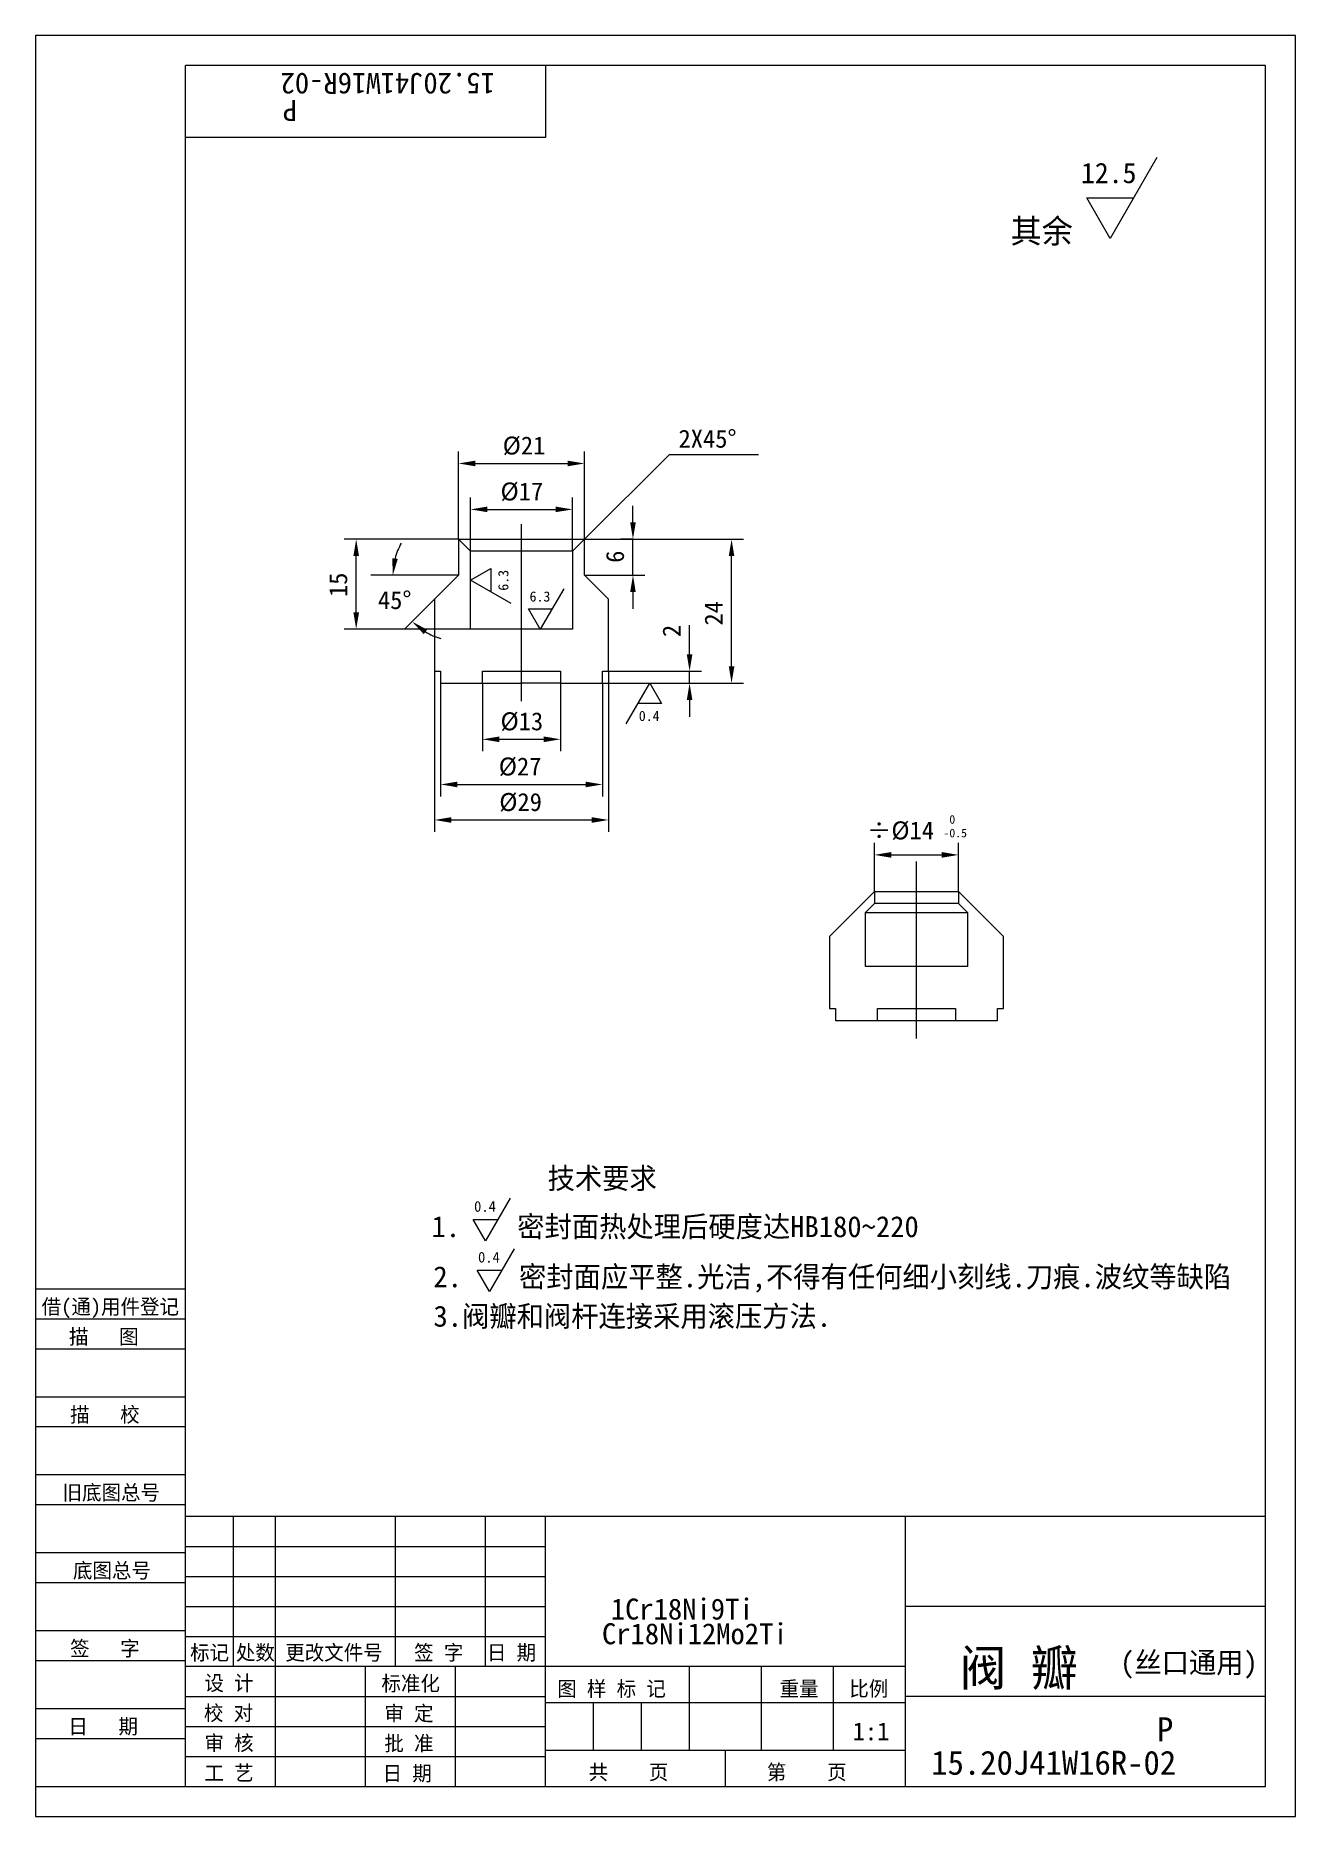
# Model space of a CAD drawing. Header units: metres. Extents: x 0 to 210, y 0 to 297.
import ezdxf

# ---------------------------------------------------------------- set-up
doc = ezdxf.new("R2010")
doc.units = ezdxf.units.M
for name, color, linetype in [('B', 3, 'Continuous'), ('C', 6, 'Continuous'), ('D', 1, 'Continuous'), ('FL', 5, 'Continuous'), ('T', 7, 'Continuous'), ('TL', 4, 'Continuous')]:
    doc.layers.add(name, color=color, linetype=linetype)

# ---------------------------------------------------------------- blocks, each defined once
blk = doc.blocks.new('TUKUN4')
at = {"layer": 'FL'}
for p, q in [((0, 297), (0, 0)), ((210, 297), (0, 297)), ((210, 0), (210, 297)), ((0, 78), (25, 78)), ((0, 70), (25, 70)), ((0, 65), (25, 65)), ((0, 57), (25, 57)), ((0, 52), (25, 52)), ((33, 25), (33, 50)), ((40, 5), (40, 50)), ((60, 25), (60, 50)), ((75, 25), (75, 50)), ((25, 45), (85, 45)), ((0, 44), (25, 44)), ((0, 39), (25, 39)), ((25, 40), (85, 40)), ((25, 35), (85, 35)), ((0, 31), (25, 31)), ((25, 30), (85, 30)), ((0, 26), (25, 26)), ((70, 5), (70, 25)), ((0, 18), (25, 18)), ((25, 20), (85, 20)), ((25, 15), (85, 15)), ((0, 13), (25, 13)), ((25, 10), (85, 10)), ((0, 0), (210, 0))]:
    blk.add_line(p, q, dxfattribs=at)
at = {"layer": 'TL'}
for p, q in [((25, 5), (25, 292)), ((205, 292), (25, 292)), ((85, 292), (85, 280)), ((205, 5), (205, 292)), ((85, 280), (25, 280)), ((0, 88), (25, 88)), ((0, 83), (25, 83)), ((205, 50), (25, 50)), ((85, 5), (85, 50)), ((145, 5), (145, 50)), ((205, 35), (145, 35)), ((145, 25), (25, 25)), ((55, 5), (55, 25)), ((109, 11), (109, 25)), ((121, 11), (121, 25)), ((133, 11), (133, 25)), ((85, 19), (145, 19)), ((93, 11), (93, 19)), ((101, 11), (101, 19)), ((205, 20), (145, 20)), ((145, 11), (85, 11)), ((115, 5), (115, 11)), ((0, 5), (205, 5))]:
    blk.add_line(p, q, dxfattribs=at)
at = {"layer": 'T'}
for s, p in [('借(通)用件登记', (1, 83.76)), ('描   图', (5.56, 78.76)), ('描   校', (5.74, 65.76)), ('旧底图总号', (4.49, 52.76)), ('底图总号', (6.22, 39.76)), ('签   字', (5.74, 26.76)), ('标记', (25.75, 26.07)), ('处数', (33.38, 26.07)), ('更改文件号', (41.61, 26.07)), ('签 字', (63.1, 26.07)), ('日 期', (75.23, 26.07)), ('设 计', (28.14, 20.99)), ('标准化', (57.65, 20.93)), ('图 样 标 记', (86.95, 20.04)), ('重量', (124.03, 20.04)), ('比例', (135.64, 20.04)), ('校 对', (28.05, 15.99)), ('审 定', (58.13, 15.93)), ('日   期', (5.45, 13.76)), ('审 核', (28.14, 10.99)), ('批 准', (58.13, 10.93)), ('共    页', (92.18, 6.13)), ('第    页', (121.9, 6.13)), ('工 艺', (28.14, 5.99)), ('日 期', (57.84, 5.93))]:
    blk.add_text(s, height=2.5, dxfattribs=at).set_placement(p)

msp = doc.modelspace()

# ---------------------------------------------------------------- linework, layer by layer
at = {"layer": 'B'}
for p, q in [((139.84, 154.24), (153.84, 154.24)), ((153.84, 152.24), (139.84, 152.24)), ((138.34, 150.74), (155.34, 150.74))]:
    msp.add_line(p, q, dxfattribs=at)
at = {"layer": 'C'}
for p, q in [((81, 186), (81, 215.51)), ((146.84, 129.74), (146.84, 159.25))]:
    msp.add_line(p, q, dxfattribs=at)
at = {"layer": 'D'}
for p, q in [((186.92, 276.69), (179.12, 263.17)), ((179.12, 263.17), (175.22, 269.93)), ((175.22, 269.93), (183.02, 269.93)), ((70.5, 213), (70.5, 227.64)), ((91.5, 213), (91.5, 227.64)), ((91.5, 213), (105.64, 227.14)), ((105.64, 227.14), (120.5, 227.14)), ((73.3, 225.64), (88.7, 225.64)), ((72.5, 211), (72.5, 219.98)), ((89.5, 211), (89.5, 219.98)), ((75.3, 217.98), (86.7, 217.98)), ((99.58, 215.8), (99.58, 218.6)), ((70.5, 213), (51.44, 213)), ((91.5, 213), (118.01, 213)), ((99.58, 213), (97.58, 213)), ((99.58, 207), (99.58, 213)), ((53.44, 200.8), (53.44, 210.2)), ((72.5, 206.2), (75.88, 208.15)), ((75.88, 208.15), (75.88, 204.25)), ((116.01, 191.8), (116.01, 210.2)), ((70.5, 207), (55.9, 207)), ((79.26, 202.3), (72.5, 206.2)), ((91.5, 207), (101.58, 207)), ((66.5, 203), (62.96, 199.46)), ((88.03, 204.76), (84.12, 198)), ((99.58, 204.2), (99.58, 201.4)), ((62.96, 199.46), (61.55, 198.05)), ((84.12, 198), (82.17, 201.38)), ((82.17, 201.38), (86.07, 201.38)), ((72.5, 198), (51.44, 198)), ((109.01, 196.6), (109.01, 198.69)), ((109.01, 193.8), (109.01, 196.6)), ((66.5, 191), (66.5, 164.18)), ((95.5, 191), (95.5, 164.18)), ((95.5, 191), (111.01, 191)), ((109.01, 189), (109.01, 191)), ((67.5, 189), (67.5, 170.11)), ((74.5, 189), (74.5, 177.64)), ((87.5, 189), (87.5, 177.64)), ((94.5, 189), (118.01, 189)), ((94.5, 189), (94.5, 170.11)), ((94.5, 189), (111.01, 189)), ((98.47, 182.24), (102.37, 189)), ((102.37, 189), (104.33, 185.62)), ((104.33, 185.62), (100.42, 185.62)), ((109.01, 186.2), (109.01, 183.4)), ((77.3, 179.64), (84.7, 179.64)), ((70.3, 172.11), (91.7, 172.11)), ((69.3, 166.18), (92.7, 166.18)), ((139.84, 154.24), (139.84, 162.36)), ((153.84, 154.24), (153.84, 162.36)), ((142.64, 160.36), (151.04, 160.36)), ((79.1, 103.1), (75, 96)), ((75, 96), (72.95, 99.55)), ((72.95, 99.55), (77.05, 99.55)), ((79.76, 94.63), (75.66, 87.53)), ((75.66, 87.53), (73.61, 91.08)), ((73.61, 91.08), (77.71, 91.08))]:
    msp.add_line(p, q, dxfattribs=at)
for start, end in [(150.62, 165.31), (239.69, 254.38)]:
    msp.add_arc((70.5, 207), 10.95, start, end, dxfattribs=at)
for points in [[(73.3, 226.11), (73.3, 225.17), (70.5, 225.64)], [(88.7, 226.11), (88.7, 225.17), (91.5, 225.64)], [(75.3, 218.45), (75.3, 217.52), (72.5, 217.98)], [(86.7, 218.45), (86.7, 217.52), (89.5, 217.98)], [(99.11, 215.8), (100.04, 215.8), (99.58, 213)], [(52.97, 210.2), (53.91, 210.2), (53.44, 213)], [(115.55, 210.2), (116.48, 210.2), (116.01, 213)], [(60.37, 209.72), (59.44, 209.84), (59.55, 207)], [(99.11, 204.2), (100.04, 204.2), (99.58, 207)], [(52.97, 200.8), (53.91, 200.8), (53.44, 198)], [(64.69, 197.18), (65.26, 197.92), (62.76, 199.26)], [(108.55, 193.8), (109.48, 193.8), (109.01, 191)], [(115.55, 191.8), (116.48, 191.8), (116.01, 189)], [(108.55, 186.2), (109.48, 186.2), (109.01, 189)], [(77.3, 180.11), (77.3, 179.17), (74.5, 179.64)], [(84.7, 180.11), (84.7, 179.17), (87.5, 179.64)], [(70.3, 172.57), (70.3, 171.64), (67.5, 172.11)], [(91.7, 172.57), (91.7, 171.64), (94.5, 172.11)], [(69.3, 166.65), (69.3, 165.71), (66.5, 166.18)], [(92.7, 166.65), (92.7, 165.71), (95.5, 166.18)], [(142.64, 160.83), (142.64, 159.89), (139.84, 160.36)], [(151.04, 160.83), (151.04, 159.89), (153.84, 160.36)]]:
    msp.add_solid(points, dxfattribs=at)
at = {"layer": 'TL'}
for p, q in [((70.5, 213), (91.5, 213)), ((89.5, 211), (72.5, 211)), ((74.5, 189), (81, 189)), ((87.5, 189), (81, 189)), ((139.84, 152.24), (138.34, 150.74)), ((139.84, 154.24), (139.84, 152.24)), ((153.84, 154.24), (153.84, 152.24)), ((153.84, 152.24), (155.34, 150.74)), ((140.34, 132.74), (153.34, 132.74))]:
    msp.add_line(p, q, dxfattribs=at)
msp.add_lwpolyline([(74.5, 189), (74.5, 191), (81, 191), (87.5, 191), (87.5, 189), (94.5, 189), (94.5, 191), (95.5, 191), (95.5, 203), (91.5, 207), (91.5, 213), (89.5, 211), (89.5, 198), (81, 198), (72.5, 198), (72.5, 211), (70.5, 213), (70.5, 207), (66.5, 203), (66.5, 191), (67.5, 191), (67.5, 189)], close=True, dxfattribs=at)
for points in [[(139.84, 154.24), (132.34, 146.74), (132.34, 134.74), (133.34, 134.74), (133.34, 132.74), (140.34, 132.74)], [(140.34, 132.74), (140.34, 134.74), (146.84, 134.74), (153.34, 134.74), (153.34, 132.74), (160.34, 132.74), (160.34, 134.74), (161.34, 134.74), (161.34, 146.74), (153.84, 154.24)], [(155.34, 150.74), (155.34, 141.74), (146.84, 141.74), (138.34, 141.74), (138.34, 150.74)]]:
    msp.add_lwpolyline(points, dxfattribs=at)

# ---------------------------------------------------------------- block references
at = {"layer": 'D'}
msp.add_blockref('TUKUN4', (0, 0), dxfattribs=at)

# ---------------------------------------------------------------- texts
for s, height, rotation, p in [('15.20J41W16R-02', 3.5, 180, (76.55, 290.76)), ('P', 3.5, 180, (43.58, 286.24)), ('6', 3, 90, (98.08, 209.07)), ('15', 3, 90, (51.94, 203.36)), ('6.3', 1.7, 90, (78.81, 204.42)), ('24', 3, 90, (114.52, 198.61)), ('2', 3, 90, (107.51, 196.69))]:
    msp.add_text(s, height=height, rotation=rotation, dxfattribs=at).set_placement(p)
for s, height, p in [('12.5', 3.4, (174.26, 272.39)), ('其余', 4, (162.51, 262.4)), ('%%c21', 3, (77.86, 227.14)), ('2X45%%d', 3, (107.17, 228.27)), ('%%c17', 3, (77.5, 219.48)), ('45%%d', 3, (57.06, 201.36)), ('6.3', 1.7, (82.34, 202.61)), ('%%c13', 3, (77.5, 181.14)), ('0.4', 1.7, (100.55, 182.69)), ('%%C27', 3, (77.21, 173.61)), ('%%c29', 3, (77.29, 167.68)), (' 0', 1.44, (151.34, 165.55)), ('%%247%%C14', 3, (138.57, 162.95)), ('-0.5', 1.44, (151.34, 163.29)), ('        技术要求', 3.5, (66.3, 104.67)), ('0.4', 1.78, (73.09, 100.84)), ('1.    密封面热处理后硬度达HB180%%126220', 3.5, (66, 96.61)), ('2.    密封面应平整.光洁,不得有任何细小刻线.刀痕.波纹等缺陷', 3.5, (66.3, 88.25)), ('0.4', 1.78, (73.75, 92.37)), ('3.阀瓣和阀杆连接采用滚压方法.', 3.5, (66.32, 81.67)), ('1Cr18Ni9Ti', 3.5, (95.88, 32.83)), ('Cr18Ni12Mo2Ti', 3.5, (94.41, 28.71)), ('阀 瓣', 6, (154.02, 21.77)), ('(丝口通用)', 3.5, (180.78, 23.91)), ('1:1', 3, (136.2, 12.68)), ('P', 4, (186.93, 12.53)), ('15.20J41W16R-02', 4, (149.31, 6.95))]:
    msp.add_text(s, height=height, dxfattribs=at).set_placement(p)

doc.saveas('drawing.dxf')
